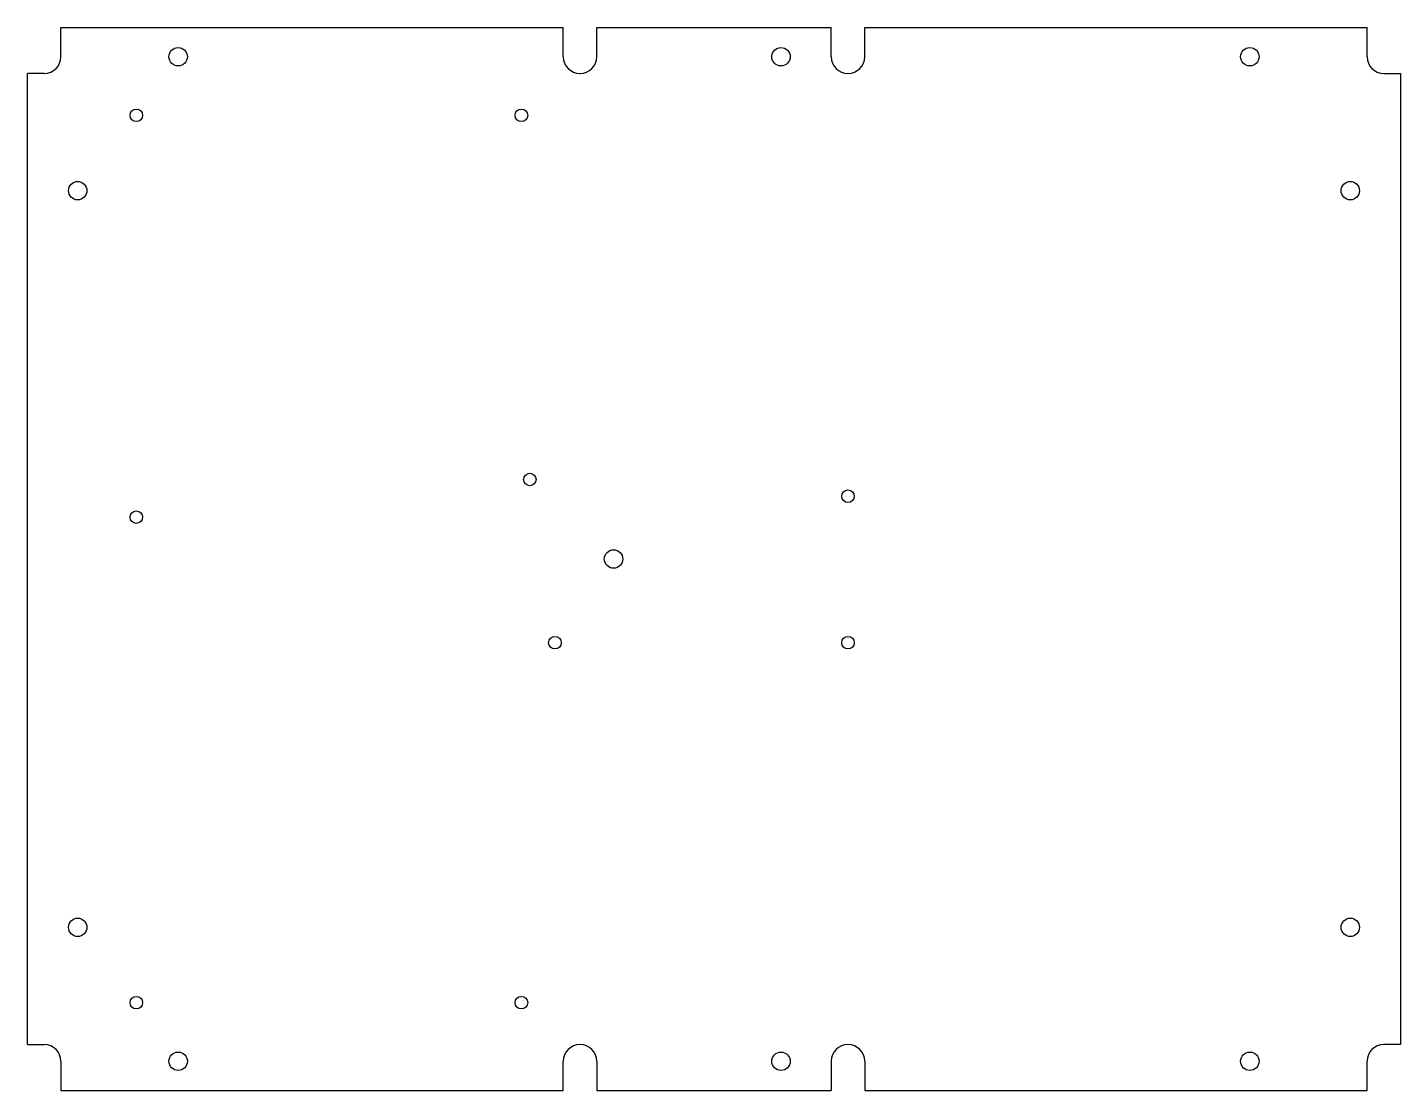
# Model space of a CAD drawing. Extents: x -164 to 164, y -127 to 127.
import ezdxf

# ---------------------------------------------------------------- set-up
doc = ezdxf.new("R2010")
doc.units = 0
doc.layers.add('VISIBLE', color=7, linetype='CONTINUOUS')

msp = doc.modelspace()

# ---------------------------------------------------------------- linework, layer by layer
at = {"layer": 'VISIBLE'}
for p, q in [((-156, 127), (-36, 127)), ((-156, 120), (-156, 127)), ((-36, 120), (-36, 127)), ((-28, 127), (28, 127)), ((-28, 120), (-28, 127)), ((28, 120), (28, 127)), ((36, 127), (156, 127)), ((36, 120), (36, 127)), ((156, 120), (156, 127)), ((-160, 116), (-164, 116)), ((-164, -116), (-164, 116)), ((160, 116), (164, 116)), ((164, 116), (164, -116)), ((-164, -116), (-160, -116)), ((164, -116), (160, -116)), ((-156, -120), (-156, -127)), ((-36, -127), (-36, -120)), ((-28, -120), (-28, -127)), ((28, -120), (28, -127)), ((36, -120), (36, -127)), ((156, -127), (156, -120)), ((-156, -127), (-36, -127)), ((-28, -127), (28, -127)), ((36, -127), (156, -127))]:
    msp.add_line(p, q, dxfattribs=at)
for centre, radius in [((-128, 120), 2.2), ((16, 120), 2.2), ((128, 120), 2.2), ((-138, 106), 1.5), ((-46, 106), 1.5), ((-152, 88), 2.2), ((152, 88), 2.2), ((-44, 19), 1.5), ((32, 15), 1.5), ((-138, 10), 1.5), ((-24, 0), 2.2), ((-38, -20), 1.5), ((32, -20), 1.5), ((-152, -88), 2.2), ((152, -88), 2.2), ((-138, -106), 1.5), ((-46, -106), 1.5), ((-128, -120), 2.2), ((16, -120), 2.2), ((128, -120), 2.2)]:
    msp.add_circle(centre, radius, dxfattribs=at)
for centre, start, end in [((-160, 120), 270, 0), ((-32, 120), 180, 0), ((32, 120), 180, 0), ((160, 120), 180, 270), ((-160, -120), 0, 90), ((-32, -120), 0, 180), ((32, -120), 0, 180), ((160, -120), 90, 180)]:
    msp.add_arc(centre, 4, start, end, dxfattribs=at)

doc.saveas('drawing.dxf')
